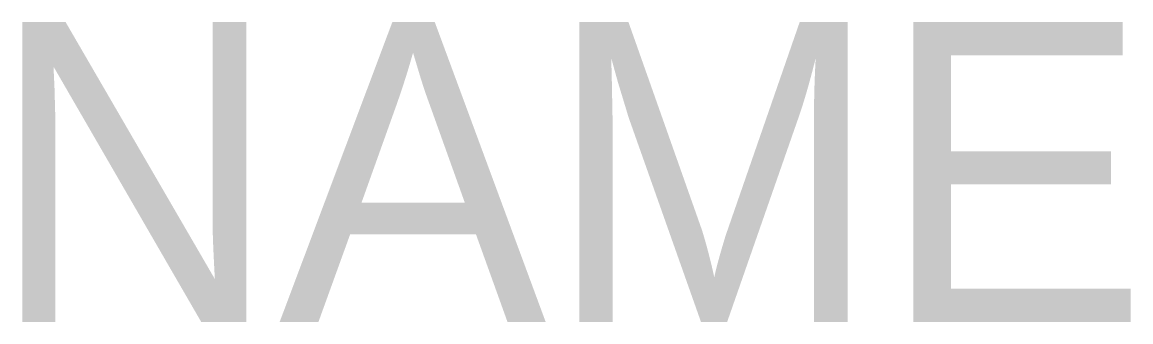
# Model space of a CAD drawing. Header units: feet. Extents: x 0.002 to 0.742, y 0 to 0.2.
import ezdxf
from ezdxf.enums import TextEntityAlignment as Align

# ---------------------------------------------------------------- set-up
doc = ezdxf.new("R2010")
doc.units = ezdxf.units.FT
doc.header["$MEASUREMENT"] = 0

msp = doc.modelspace()

# ---------------------------------------------------------------- texts
at = {"flags": 1}
msp.add_attdef('NAME', text='PROJECTNAME', height=0.2, dxfattribs=at).set_placement((0.36673, 0.00006), align=Align.CENTER)

doc.saveas('drawing.dxf')
